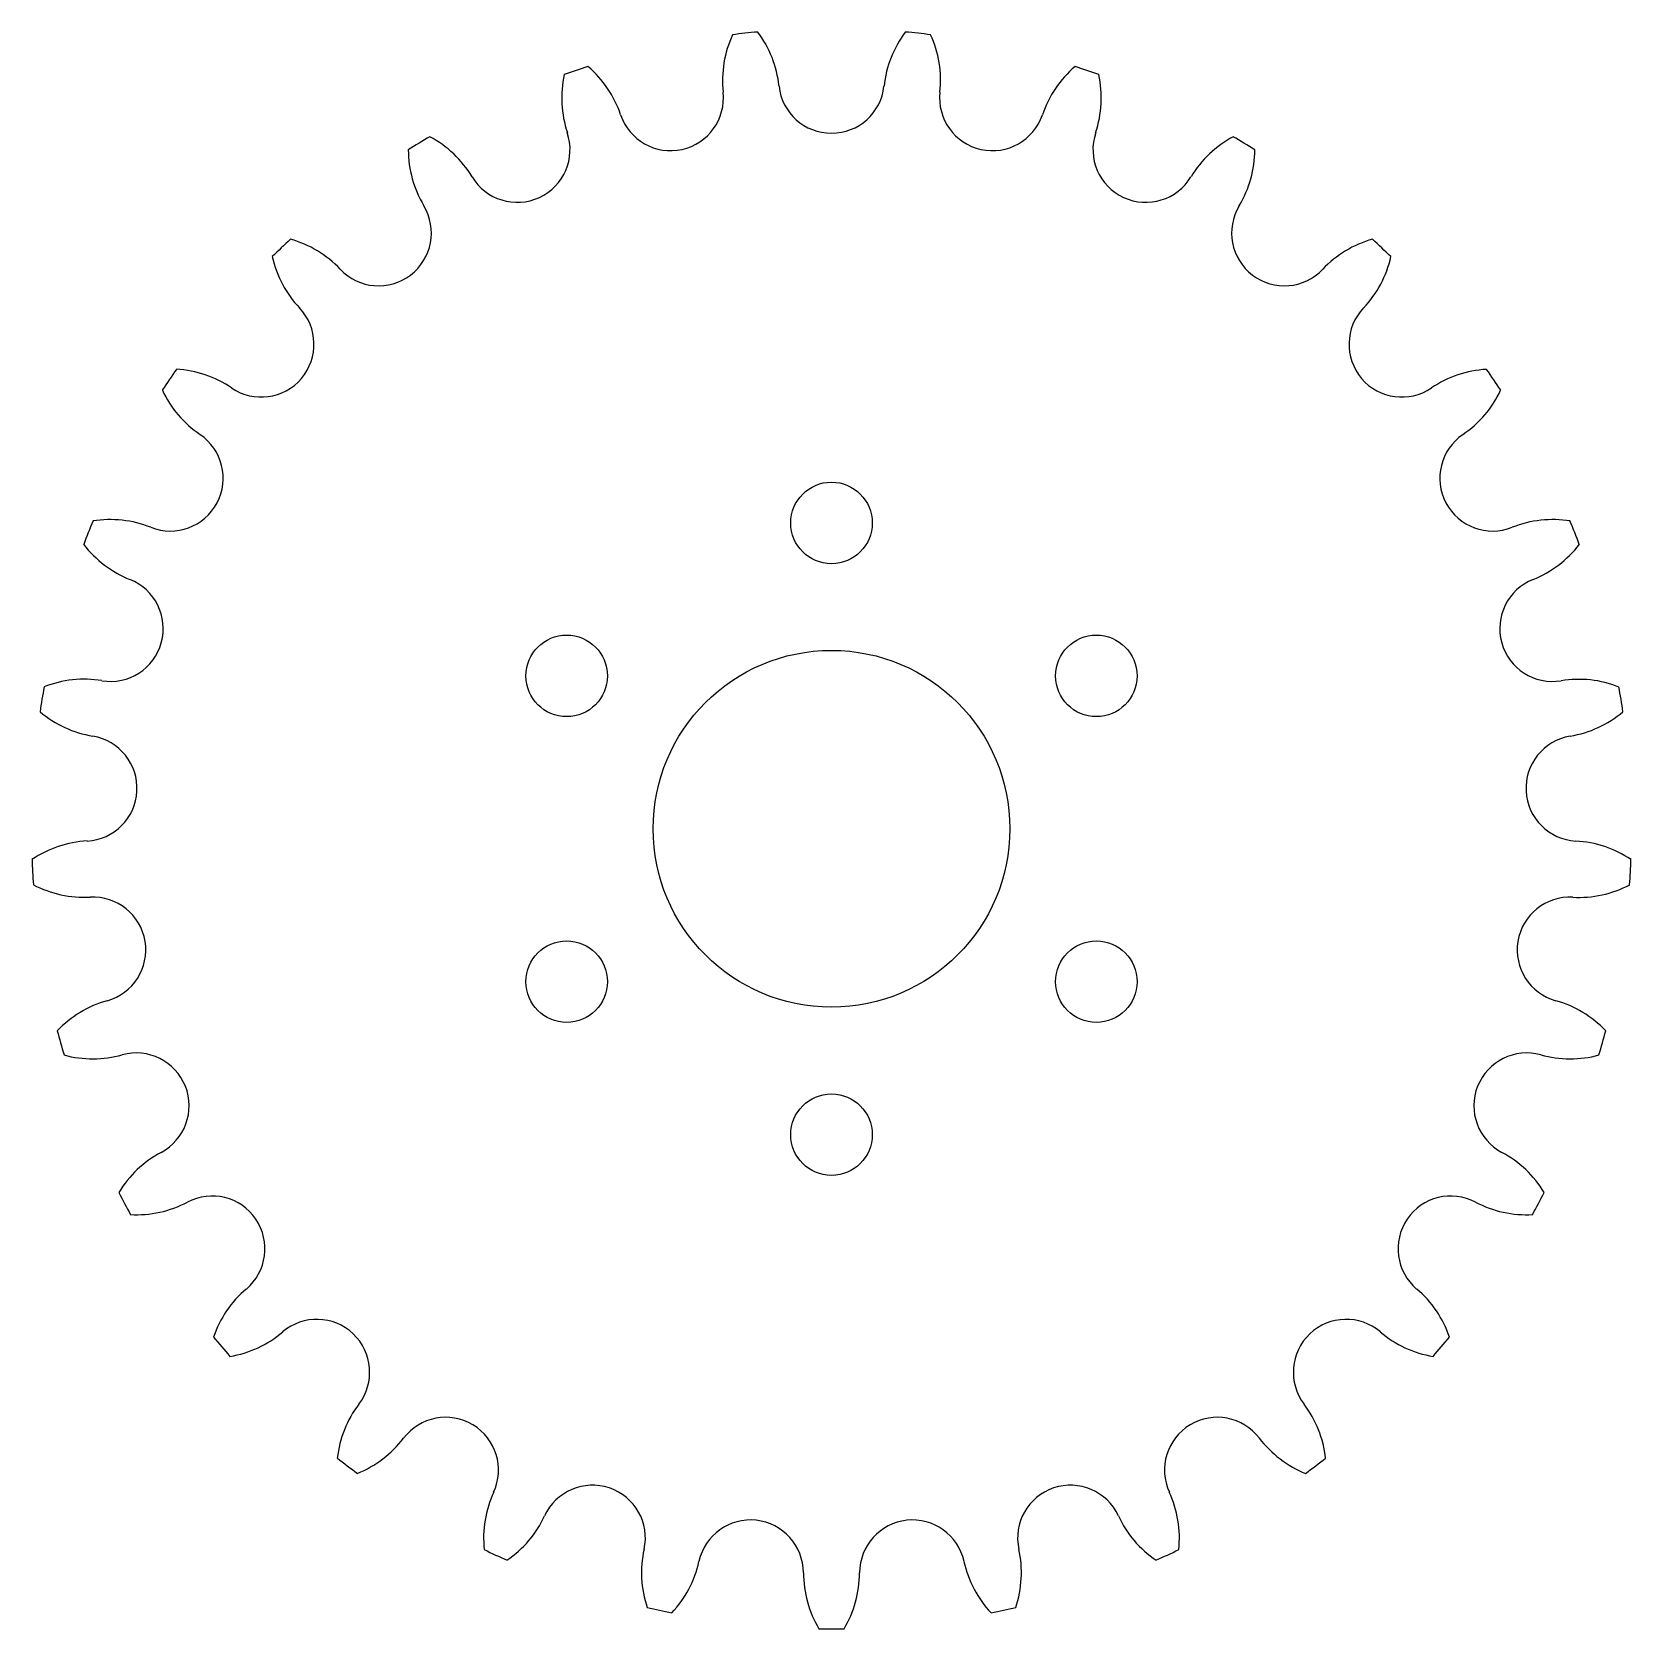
# Model space of a CAD drawing. Header units: millimetres. Extents: x -78 to 78, y -78 to 78.
import ezdxf

# ---------------------------------------------------------------- set-up
doc = ezdxf.new("R2010")
doc.units = ezdxf.units.MM

msp = doc.modelspace()

# ---------------------------------------------------------------- linework, layer by layer
at = {"color": 7, "linetype": 'Continuous', "lineweight": 25}
for centre, radius in [((0, 30), 4), ((-25.98, 15), 4), ((25.98, 15), 4), ((0, 0), 17.5), ((-25.98, -15), 4), ((25.98, -15), 4), ((0, -30), 4)]:
    msp.add_circle(centre, radius, dxfattribs=at)
for centre, radius, start, end in [((0, 73.41), 10.69, 155.2549, 186.2069), ((0, 0), 78.49, 95.3057, 97.108), ((-15.78, 71.7), 10.7, 6.2069, 37.1589), ((15.78, 71.7), 10.69, 142.8411, 173.7931), ((0, 0), 78.49, 82.892, 84.6943), ((0, 73.41), 10.7, 353.7931, 24.7451), ((-15.78, 71.7), 10.69, 167.6687, 198.6207), ((0, 0), 78.49, 107.7195, 109.5218), ((-30.83, 66.63), 10.7, 18.6207, 49.5727), ((30.83, 66.63), 10.69, 130.4273, 161.3793), ((0, 0), 78.49, 70.4782, 72.2805), ((15.78, 71.7), 10.69, 341.3793, 12.3313), ((-15.78, 71.7), 5.18, 198.6207, 6.2069), ((0, 73.41), 5.18, 186.2069, 353.7931), ((15.78, 71.7), 5.18, 173.7931, 341.3793), ((0, 0), 78.49, 120.1333, 121.9356), ((-44.43, 58.44), 10.7, 31.0345, 61.9865), ((-30.83, 66.63), 5.18, 211.0345, 18.6207), ((30.83, 66.63), 5.18, 161.3793, 328.9655), ((44.43, 58.44), 10.69, 118.0135, 148.9655), ((0, 0), 78.49, 58.0644, 59.8667), ((-30.83, 66.63), 10.69, 180.0825, 211.0345), ((30.83, 66.63), 10.7, 328.9655, 359.9175), ((-44.43, 58.44), 5.18, 223.4483, 31.0345), ((44.43, 58.44), 5.18, 148.9655, 316.5517), ((0, 0), 78.49, 132.5471, 134.3494), ((-55.95, 47.53), 10.69, 43.4483, 74.4003), ((55.95, 47.53), 10.69, 105.5997, 136.5517), ((0, 0), 78.49, 45.6506, 47.4529), ((-44.43, 58.44), 10.69, 192.4963, 223.4483), ((44.43, 58.44), 10.7, 316.5517, 347.5037), ((-55.95, 47.53), 5.18, 235.8621, 43.4483), ((55.95, 47.53), 5.18, 136.5517, 304.1379), ((0, 0), 78.49, 144.9609, 146.7632), ((-64.86, 34.39), 10.7, 55.8621, 86.8141), ((64.86, 34.39), 10.69, 93.1859, 124.1379), ((0, 0), 78.49, 33.2368, 35.0391), ((-55.95, 47.53), 10.69, 204.9101, 235.8621), ((55.95, 47.53), 10.69, 304.1379, 335.0899), ((-64.86, 34.39), 5.18, 248.2759, 55.8621), ((64.86, 34.39), 5.18, 124.1379, 291.7241), ((0, 0), 78.49, 157.3747, 159.177), ((-70.74, 19.64), 10.69, 68.2759, 99.2279), ((70.74, 19.64), 10.69, 80.7721, 111.7241), ((0, 0), 78.49, 20.823, 22.6253), ((-64.86, 34.39), 10.7, 217.3239, 248.2759), ((64.86, 34.39), 10.7, 291.7241, 322.6761), ((-70.74, 19.64), 5.18, 260.6897, 68.2759), ((70.74, 19.64), 5.18, 111.7241, 279.3103), ((-73.31, 3.97), 10.7, 80.6897, 111.6417), ((73.31, 3.97), 10.69, 68.3583, 99.3103), ((0, 0), 78.49, 169.7885, 171.5908), ((0, 0), 78.49, 8.4092, 10.2115), ((-70.74, 19.64), 10.69, 229.7377, 260.6897), ((70.74, 19.64), 10.69, 279.3103, 310.2623), ((-73.31, 3.97), 5.18, 273.1034, 80.6897), ((73.31, 3.97), 5.18, 99.3103, 266.8966), ((-72.45, -11.88), 10.7, 93.1034, 124.0554), ((72.45, -11.88), 10.69, 55.9446, 86.8966), ((0, 0), 78.49, 182.2023, 184.0046), ((0, 0), 78.49, 355.9954, 357.7977), ((-73.31, 3.97), 10.69, 242.1514, 273.1034), ((73.31, 3.97), 10.7, 266.8966, 297.8486), ((-72.45, -11.88), 5.18, 285.5172, 93.1034), ((72.45, -11.88), 5.18, 86.8966, 254.4828), ((-68.2, -27.17), 10.69, 105.5172, 136.4692), ((68.2, -27.17), 10.69, 43.5308, 74.4828), ((0, 0), 78.49, 194.6161, 196.4184), ((0, 0), 78.49, 343.5816, 345.3839), ((-72.45, -11.88), 10.69, 254.5652, 285.5172), ((-68.2, -27.17), 5.18, 297.931, 105.5172), ((68.2, -27.17), 5.18, 74.4828, 242.069), ((72.45, -11.88), 10.69, 254.4828, 285.4348), ((-60.76, -41.2), 10.69, 117.931, 148.883), ((60.76, -41.2), 10.69, 31.117, 62.069), ((0, 0), 78.49, 207.0299, 208.8322), ((-60.76, -41.2), 5.18, 310.3448, 117.931), ((60.76, -41.2), 5.18, 62.069, 229.6552), ((0, 0), 78.49, 331.1678, 332.9701), ((-68.2, -27.17), 10.69, 266.979, 297.931), ((68.2, -27.17), 10.69, 242.069, 273.021), ((-50.49, -53.3), 10.7, 130.3448, 161.2968), ((50.49, -53.3), 10.7, 18.7032, 49.6552), ((-50.49, -53.3), 5.18, 322.7586, 130.3448), ((50.49, -53.3), 5.18, 49.6552, 217.2414), ((0, 0), 78.49, 219.4437, 221.246), ((-60.76, -41.2), 10.7, 279.3928, 310.3448), ((60.76, -41.2), 10.7, 229.6552, 260.6072), ((0, 0), 78.49, 318.754, 320.5563), ((-37.85, -62.91), 10.7, 142.7586, 173.7106), ((37.85, -62.91), 10.69, 6.2894, 37.2414), ((-37.85, -62.91), 5.18, 335.1724, 142.7586), ((37.85, -62.91), 5.18, 37.2414, 204.8276), ((-50.49, -53.3), 10.69, 291.8066, 322.7586), ((50.49, -53.3), 10.7, 217.2414, 248.1934), ((0, 0), 78.49, 231.8575, 233.6598), ((0, 0), 78.49, 306.3402, 308.1425), ((-23.44, -69.57), 10.69, 155.1724, 186.1244), ((-23.44, -69.57), 5.18, 347.5862, 155.1724), ((23.44, -69.57), 5.18, 24.8276, 192.4138), ((23.44, -69.57), 10.69, 353.8756, 24.8276), ((-37.85, -62.91), 10.69, 304.2204, 335.1724), ((37.85, -62.91), 10.69, 204.8276, 235.7796), ((-7.94, -72.98), 5.18, 0, 167.5862), ((7.94, -72.98), 5.18, 12.4138, 180), ((0, 0), 78.49, 244.2713, 246.0736), ((-7.94, -72.98), 10.7, 167.5862, 198.5382), ((-23.44, -69.57), 10.69, 316.6342, 347.5862), ((23.44, -69.57), 10.7, 192.4138, 223.3658), ((7.94, -72.98), 10.69, 341.4618, 12.4138), ((0, 0), 78.49, 293.9264, 295.7287), ((7.94, -72.98), 10.69, 180, 210.952), ((-7.94, -72.98), 10.69, 329.048, 0), ((0, 0), 78.49, 256.6851, 258.4874), ((0, 0), 78.49, 281.5126, 283.3149), ((0, 0), 78.49, 269.0988, 270.9012)]:
    msp.add_arc(centre, radius, start, end, dxfattribs=at)

doc.saveas('drawing.dxf')
